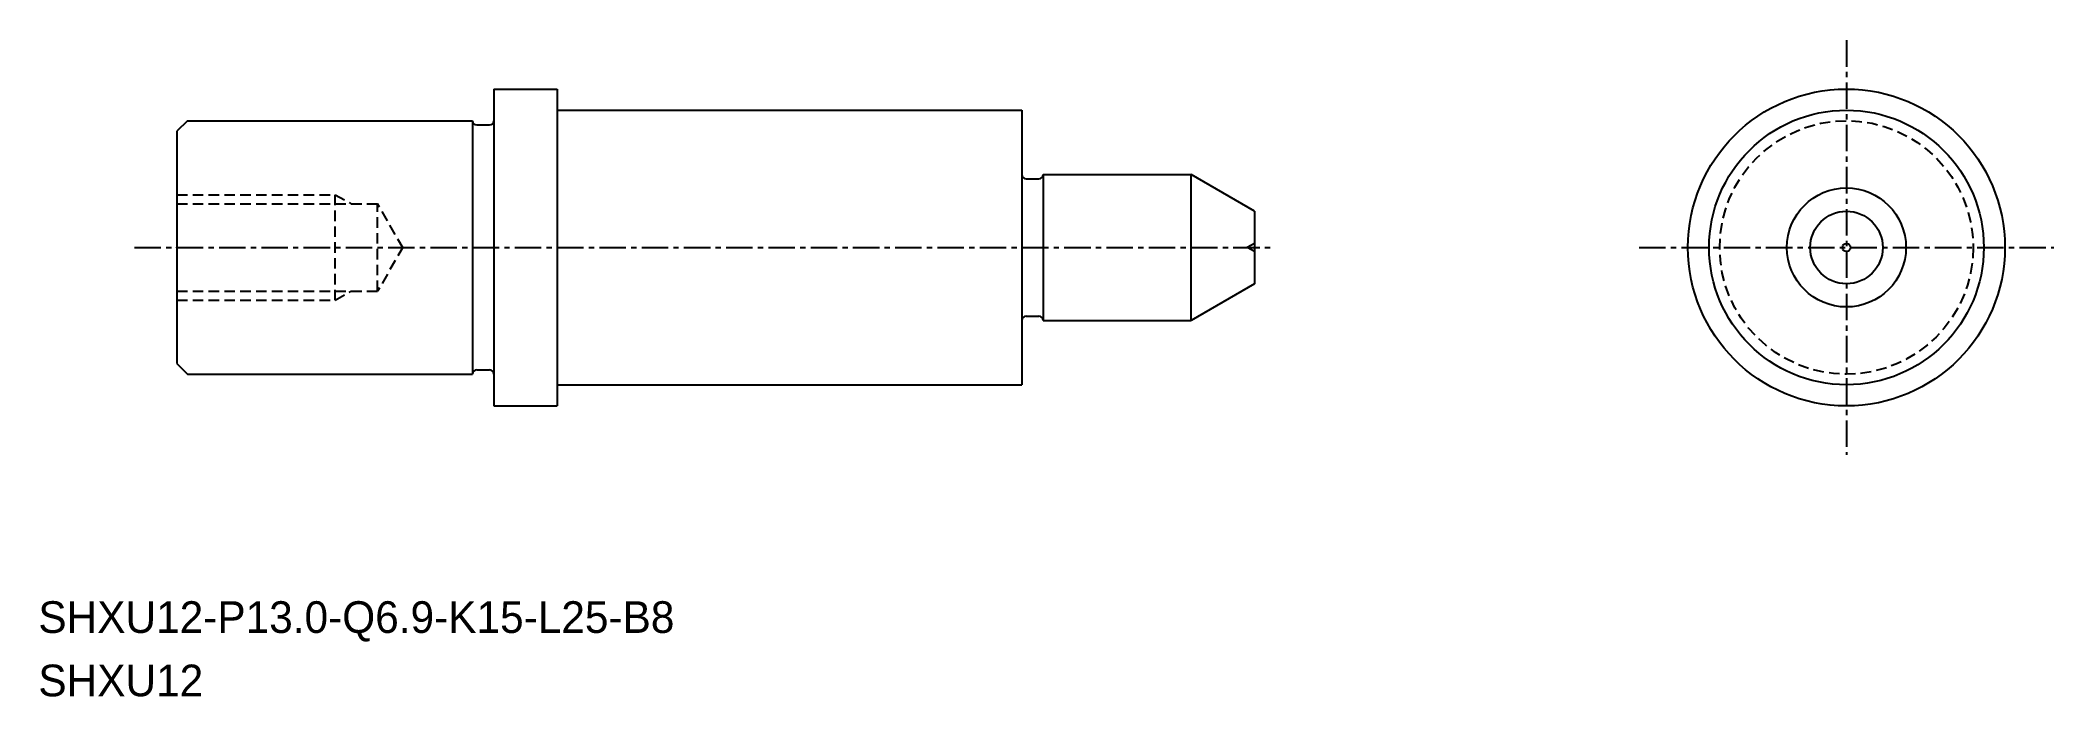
# Model space of a CAD drawing. Extents: x -1199.3 to -1104, y -590 to -558.9.
import ezdxf

# ---------------------------------------------------------------- set-up
doc = ezdxf.new("R2010")
doc.units = 0
doc.linetypes.add('CENTER', pattern=[2, 1.25, -0.25, 0.25, -0.25])
doc.linetypes.add('DASHED', pattern=[0.75, 0.5, -0.25])
doc.layers.get('0').update_dxf_attribs({"linetype": 'CONTINUOUS'})
doc.layers.add('CENTER', color=1, linetype='CENTER')

msp = doc.modelspace()

# ---------------------------------------------------------------- linework, layer by layer
for p, q in [((-1177.806, -561.198), (-1174.806, -561.198)), ((-1177.806, -561.198), (-1177.806, -576.198)), ((-1174.806, -561.198), (-1174.806, -576.198)), ((-1152.806, -562.198), (-1152.806, -575.198)), ((-1192.306, -562.698), (-1192.806, -563.198)), ((-1192.306, -562.698), (-1178.806, -562.698)), ((-1178.806, -562.698), (-1178.806, -574.698)), ((-1192.806, -563.198), (-1192.806, -574.198)), ((-1151.806, -565.248), (-1151.806, -572.148)), ((-1141.806, -566.98), (-1144.806, -565.248)), ((-1141.806, -570.415), (-1144.806, -572.148)), ((-1192.806, -574.198), (-1192.306, -574.698)), ((-1192.306, -574.698), (-1178.806, -574.698)), ((-1177.806, -576.198), (-1174.806, -576.198))]:
    msp.add_line(p, q)
at = {"color": 7, "linetype": 'CONTINUOUS'}
for p, q in [((-1174.806, -562.198), (-1152.806, -562.198)), ((-1178.606, -562.898), (-1178.006, -562.898)), ((-1177.806, -562.698), (-1177.806, -562.698)), ((-1152.806, -565.238), (-1152.806, -565.248)), ((-1152.606, -565.448), (-1152.006, -565.448)), ((-1151.806, -565.248), (-1144.806, -565.248)), ((-1151.806, -565.248), (-1151.806, -565.248)), ((-1152.806, -572.158), (-1152.806, -572.148)), ((-1152.606, -571.948), (-1152.006, -571.948)), ((-1151.806, -572.148), (-1151.806, -572.148)), ((-1151.806, -572.148), (-1144.806, -572.148)), ((-1178.606, -574.498), (-1178.006, -574.498)), ((-1177.806, -574.698), (-1177.806, -574.698)), ((-1174.806, -575.198), (-1152.806, -575.198))]:
    msp.add_line(p, q, dxfattribs=at)
at = {"linetype": 'CONTINUOUS'}
for p, q in [((-1144.806, -572.148), (-1144.806, -565.248)), ((-1141.806, -566.98), (-1141.806, -570.415))]:
    msp.add_line(p, q, dxfattribs=at)
at = {"color": 3, "linetype": 'DASHED'}
for p, q in [((-1192.806, -566.198), (-1185.306, -566.198)), ((-1192.806, -566.631), (-1183.306, -566.631)), ((-1185.306, -566.198), (-1184.556, -566.631)), ((-1185.306, -571.198), (-1185.306, -566.198)), ((-1182.093, -568.731), (-1183.306, -566.631)), ((-1183.306, -570.765), (-1183.306, -566.631)), ((-1182.093, -568.665), (-1183.306, -570.765)), ((-1192.806, -570.765), (-1183.306, -570.765)), ((-1185.306, -571.198), (-1184.556, -570.765)), ((-1192.806, -571.198), (-1185.306, -571.198))]:
    msp.add_line(p, q, dxfattribs=at)
at = {"color": 3}
for p in [(-1141.806, -568.506), (-1141.806, -568.89)]:
    msp.add_line(p, (-1142.145, -568.698), dxfattribs=at)
at = {"linetype": 'CONTINUOUS'}
msp.add_circle((-1113.786, -568.698), 7.5, dxfattribs=at)
for radius in [6.5, 2.818, 1.718, 0.192]:
    msp.add_circle((-1113.786, -568.698), radius)
at = {"color": 3, "linetype": 'DASHED'}
msp.add_circle((-1113.786, -568.698), 6, dxfattribs=at)
at = {"color": 7, "linetype": 'CONTINUOUS'}
for centre, start, end in [((-1178.606, -562.698), 180, 270), ((-1178.006, -562.698), 270, 0), ((-1152.606, -565.248), 180, 270), ((-1152.006, -565.248), 270, 0), ((-1152.606, -572.148), 90, 180), ((-1152.006, -572.148), 0, 90), ((-1178.606, -574.698), 90, 180), ((-1178.006, -574.698), 0, 90)]:
    msp.add_arc(centre, 0.2, start, end, dxfattribs=at)
msp.add_point((-1192.806, -568.698), dxfattribs=at)
at = {"layer": 'CENTER', "color": 1, "linetype": 'CENTER'}
for p, q in [((-1113.786, -558.888), (-1113.786, -578.508)), ((-1194.806, -568.698), (-1140.806, -568.698)), ((-1123.596, -568.698), (-1103.976, -568.698))]:
    msp.add_line(p, q, dxfattribs=at)

# ---------------------------------------------------------------- texts
for s, p in [('SHXU12-P13.0-Q6.9-K15-L25-B8', (-1199.36, -586.947)), ('SHXU12', (-1199.36, -589.947))]:
    msp.add_text(s, height=1.5).set_placement(p)

doc.saveas('drawing.dxf')
